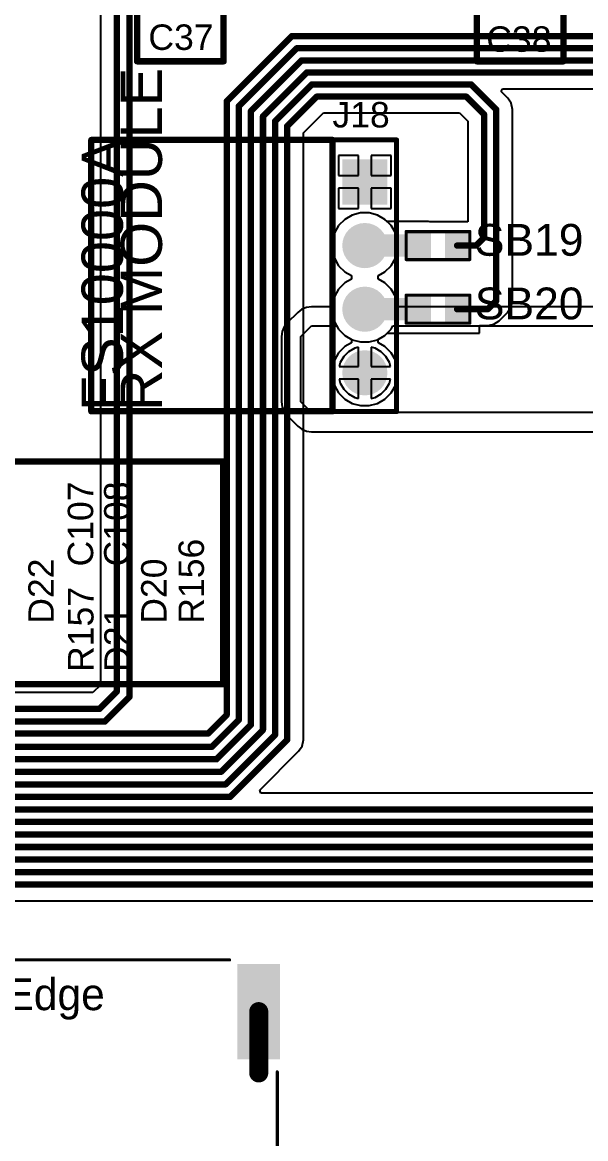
# Model space of a CAD drawing. Header units: millimetres. Extents: x -3 to 5437, y -3 to 5435.
# Drawn here: x 141.77 to 164.26, y 54.65 to 99.22 of the extents above; entities that cross this region are included whole.
import ezdxf

# ---------------------------------------------------------------- set-up
doc = ezdxf.new("R2010")
doc.units = ezdxf.units.MM
for name, color, linetype in [('BottomLayer', 5, 'Continuous'), ('BottomSolder', 6, 'Continuous'), ('MultiLayer', 9, 'Continuous'), ('PadHoleLayer', 156, 'Continuous'), ('TopLayer', 1, 'Continuous'), ('TopOverlay', 2, 'Continuous'), ('TopPaste', 8, 'Continuous'), ('TopSolder', 216, 'Continuous'), ('ViaHoleLayer', 16, 'Continuous')]:
    doc.layers.add(name, color=color, linetype=linetype)
doc.styles.add('Arial', font='', dxfattribs={"height": 0.2})
doc.styles.get('Arial').set_extended_font_data('Arial')

# ---------------------------------------------------------------- blocks, each defined once
blk = doc.blocks.new('A2008WR_S_8P_195')
at = {"layer": 'TopLayer'}
for points in [[(-8, 5.45), (-7, 5.45), (-7, 2.05), (-8, 2.05)], [(-6, 5.45), (-5, 5.45), (-5, 2.05), (-6, 2.05)], [(-4, 5.45), (-3, 5.45), (-3, 2.05), (-4, 2.05)], [(-2, 5.45), (-1, 5.45), (-1, 2.05), (-2, 2.05)], [(0, 5.45), (1, 5.45), (1, 2.05), (0, 2.05)], [(2, 5.45), (3, 5.45), (3, 2.05), (2, 2.05)], [(4, 5.45), (5, 5.45), (5, 2.05), (4, 2.05)], [(6, 5.45), (7, 5.45), (7, 2.05), (6, 2.05)], [(-10.55, -1.95), (-9.05, -1.95), (-9.05, -5.55), (-10.55, -5.55)], [(9.55, -5.55), (8.05, -5.55), (8.05, -1.95), (9.55, -1.95)]]:
    blk.add_hatch(color=1, dxfattribs=at).paths.add_polyline_path(points)
at = {"layer": 'TopPaste'}
for points in [[(-8, 5.45), (-7, 5.45), (-7, 2.05), (-8, 2.05)], [(-6, 5.45), (-5, 5.45), (-5, 2.05), (-6, 2.05)], [(-4, 5.45), (-3, 5.45), (-3, 2.05), (-4, 2.05)], [(-2, 5.45), (-1, 5.45), (-1, 2.05), (-2, 2.05)], [(0, 5.45), (1, 5.45), (1, 2.05), (0, 2.05)], [(2, 5.45), (3, 5.45), (3, 2.05), (2, 2.05)], [(4, 5.45), (5, 5.45), (5, 2.05), (4, 2.05)], [(6, 5.45), (7, 5.45), (7, 2.05), (6, 2.05)], [(-10.55, -1.95), (-9.05, -1.95), (-9.05, -5.55), (-10.55, -5.55)], [(9.55, -5.55), (8.05, -5.55), (8.05, -1.95), (9.55, -1.95)]]:
    blk.add_hatch(color=8, dxfattribs=at).paths.add_polyline_path(points)
at = {"layer": 'TopSolder'}
for points in [[(-8.102, 5.552), (-6.898, 5.552), (-6.898, 1.948), (-8.102, 1.948)], [(-6.102, 5.552), (-4.898, 5.552), (-4.898, 1.948), (-6.102, 1.948)], [(-4.102, 5.552), (-2.898, 5.552), (-2.898, 1.948), (-4.102, 1.948)], [(-2.102, 5.552), (-0.898, 5.552), (-0.898, 1.948), (-2.102, 1.948)], [(-0.102, 5.552), (1.102, 5.552), (1.102, 1.948), (-0.102, 1.948)], [(1.898, 5.552), (3.102, 5.552), (3.102, 1.948), (1.898, 1.948)], [(3.898, 5.552), (5.102, 5.552), (5.102, 1.948), (3.898, 1.948)], [(5.898, 5.552), (7.102, 5.552), (7.102, 1.948), (5.898, 1.948)], [(-10.652, -1.848), (-8.948, -1.848), (-8.948, -5.652), (-10.652, -5.652)], [(9.652, -5.652), (7.948, -5.652), (7.948, -1.848), (9.652, -1.848)]]:
    blk.add_hatch(color=216, dxfattribs=at).paths.add_polyline_path(points)
at = {"layer": 'TopOverlay'}
for points, const_width in [([(-8.364, 3.845), (-8.364, 3.591)], 0.2), ([(-8.237, 3.718), (-8.364, 3.845)], 0.2), ([(-8.237, 3.718), (-8.364, 3.591)], 0.2), ([(-10.541, 3.327), (-10.541, -1.346)], 0.127), ([(-9.703, 3.327), (-10.541, 3.327)], 0.127), ([(9.541, 3.327), (8.703, 3.327)], 0.127), ([(9.541, 3.327), (9.541, -1.346)], 0.127), ([(7.722, -5.817), (-8.636, -5.817)], 0.127)]:
    blk.add_lwpolyline(points, dxfattribs=dict(at, const_width=const_width))
for points, const_width in [([(-8.414, 3.845, 1), (-8.314, 3.845, 1)], 0.1), ([(-8.414, 3.845, 1), (-8.314, 3.845, 1)], 0.1), ([(-8.414, 3.591, 1), (-8.314, 3.591, 1)], 0.1), ([(-8.414, 3.591, 1), (-8.314, 3.591, 1)], 0.1), ([(-8.287, 3.718, 1), (-8.187, 3.718, 1)], 0.1), ([(-8.287, 3.718, 1), (-8.187, 3.718, 1)], 0.1), ([(-10.573, 3.327, 1), (-10.509, 3.327, 1)], 0.0635), ([(-10.573, 3.327, 1), (-10.509, 3.327, 1)], 0.0635), ([(-9.735, 3.327, 1), (-9.671, 3.327, 1)], 0.0635), ([(8.671, 3.327, 1), (8.735, 3.327, 1)], 0.0635), ([(9.509, 3.327, 1), (9.573, 3.327, 1)], 0.0635), ([(9.509, 3.327, 1), (9.573, 3.327, 1)], 0.0635), ([(-10.573, -1.346, 1), (-10.509, -1.346, 1)], 0.0635), ([(9.509, -1.346, 1), (9.573, -1.346, 1)], 0.0635), ([(-8.668, -5.817, 1), (-8.604, -5.817, 1)], 0.0635), ([(7.69, -5.817, 1), (7.753, -5.817, 1)], 0.0635)]:
    blk.add_lwpolyline(points, format="xyb", close=True, dxfattribs=dict(at, const_width=const_width))
blk.add_text('PCB Edge', height=1.27, rotation=180, dxfattribs=at).set_placement((4.276, -3.81))
blk = doc.blocks.new('HDR1X4_F______227')
at = {"layer": 'BottomLayer'}
blk.add_hatch(color=5, dxfattribs=at).paths.add_polyline_path([(-4.61, 0.8), (-3.01, 0.8), (-3.01, -0.8), (-4.61, -0.8)])
h = blk.add_hatch(color=5, dxfattribs=at)
edge = h.paths.add_edge_path()
edge.add_arc((-1.27, 0), 0.8, 0, 360)
h = blk.add_hatch(color=5, dxfattribs=at)
edge = h.paths.add_edge_path()
edge.add_arc((1.27, 0), 0.8, 0, 360)
h = blk.add_hatch(color=5, dxfattribs=at)
edge = h.paths.add_edge_path()
edge.add_arc((3.81, 0), 0.8, 0, 360)
at = {"layer": 'BottomSolder'}
blk.add_hatch(color=6, dxfattribs=at).paths.add_polyline_path([(-4.712, 0.902), (-2.908, 0.902), (-2.908, -0.902), (-4.712, -0.902)])
h = blk.add_hatch(color=6, dxfattribs=at)
edge = h.paths.add_edge_path()
edge.add_arc((-1.27, 0), 0.902, 0, 360)
h = blk.add_hatch(color=6, dxfattribs=at)
edge = h.paths.add_edge_path()
edge.add_arc((1.27, 0), 0.902, 0, 360)
h = blk.add_hatch(color=6, dxfattribs=at)
edge = h.paths.add_edge_path()
edge.add_arc((3.81, 0), 0.902, 0, 360)
at = {"layer": 'MultiLayer'}
blk.add_hatch(color=9, dxfattribs=at).paths.add_polyline_path([(-4.61, 0.8), (-3.01, 0.8), (-3.01, -0.8), (-4.61, -0.8)])
h = blk.add_hatch(color=9, dxfattribs=at)
edge = h.paths.add_edge_path()
edge.add_arc((-1.27, 0), 0.8, 0, 360)
h = blk.add_hatch(color=9, dxfattribs=at)
edge = h.paths.add_edge_path()
edge.add_arc((1.27, 0), 0.8, 0, 360)
h = blk.add_hatch(color=9, dxfattribs=at)
edge = h.paths.add_edge_path()
edge.add_arc((3.81, 0), 0.8, 0, 360)
at = {"layer": 'PadHoleLayer'}
h = blk.add_hatch(color=156, dxfattribs=at)
edge = h.paths.add_edge_path()
edge.add_arc((-3.81, 0), 0.475, 0, 360)
h = blk.add_hatch(color=156, dxfattribs=at)
edge = h.paths.add_edge_path()
edge.add_arc((-1.27, 0), 0.475, 0, 360)
h = blk.add_hatch(color=156, dxfattribs=at)
edge = h.paths.add_edge_path()
edge.add_arc((1.27, 0), 0.475, 0, 360)
h = blk.add_hatch(color=156, dxfattribs=at)
edge = h.paths.add_edge_path()
edge.add_arc((3.81, 0), 0.475, 0, 360)
at = {"layer": 'TopLayer'}
blk.add_hatch(color=1, dxfattribs=at).paths.add_polyline_path([(-4.61, 0.8), (-3.01, 0.8), (-3.01, -0.8), (-4.61, -0.8)])
h = blk.add_hatch(color=1, dxfattribs=at)
edge = h.paths.add_edge_path()
edge.add_arc((-1.27, 0), 0.8, 0, 360)
h = blk.add_hatch(color=1, dxfattribs=at)
edge = h.paths.add_edge_path()
edge.add_arc((1.27, 0), 0.8, 0, 360)
h = blk.add_hatch(color=1, dxfattribs=at)
edge = h.paths.add_edge_path()
edge.add_arc((3.81, 0), 0.8, 0, 360)
at = {"layer": 'TopSolder'}
blk.add_hatch(color=216, dxfattribs=at).paths.add_polyline_path([(-4.712, 0.902), (-2.908, 0.902), (-2.908, -0.902), (-4.712, -0.902)])
h = blk.add_hatch(color=216, dxfattribs=at)
edge = h.paths.add_edge_path()
edge.add_arc((-1.27, 0), 0.902, 0, 360)
h = blk.add_hatch(color=216, dxfattribs=at)
edge = h.paths.add_edge_path()
edge.add_arc((1.27, 0), 0.902, 0, 360)
h = blk.add_hatch(color=216, dxfattribs=at)
edge = h.paths.add_edge_path()
edge.add_arc((3.81, 0), 0.902, 0, 360)
at = {"layer": 'TopOverlay', "const_width": 0.2}
for points in [[(-5.486, -1.27), (-5.486, 1.27)], [(5.359, 1.27), (-5.486, 1.27)], [(5.359, -1.27), (5.359, 1.27)], [(5.359, -1.27), (-5.486, -1.27)]]:
    blk.add_lwpolyline(points, dxfattribs=at)
at = {"layer": 'TopOverlay', "const_width": 0.1}
for points in [[(-5.536, 1.27, 1), (-5.436, 1.27, 1)], [(-5.536, 1.27, 1), (-5.436, 1.27, 1)], [(5.309, 1.27, 1), (5.409, 1.27, 1)], [(5.309, 1.27, 1), (5.409, 1.27, 1)], [(-5.536, -1.27, 1), (-5.436, -1.27, 1)], [(-5.536, -1.27, 1), (-5.436, -1.27, 1)], [(5.309, -1.27, 1), (5.409, -1.27, 1)], [(5.309, -1.27, 1), (5.409, -1.27, 1)]]:
    blk.add_lwpolyline(points, format="xyb", close=True, dxfattribs=at)
blk = doc.blocks.new('S______B______286')
at = {"layer": 'TopLayer'}
for points in [[(-1.143, -0.4445), (-1.143, 0.4445), (-0.381, 0.4445), (-0.381, -0.4445)], [(0.381, -0.4445), (0.381, 0.4445), (1.143, 0.4445), (1.143, -0.4445)]]:
    blk.add_hatch(color=1, dxfattribs=at).paths.add_polyline_path(points)
at = {"layer": 'TopPaste'}
for points in [[(-1.143, -0.4445), (-1.143, 0.4445), (-0.381, 0.4445), (-0.381, -0.4445)], [(0.381, -0.4445), (0.381, 0.4445), (1.143, 0.4445), (1.143, -0.4445)]]:
    blk.add_hatch(color=8, dxfattribs=at).paths.add_polyline_path(points)
at = {"layer": 'TopSolder'}
for points in [[(-1.2446, -0.5461), (-1.2446, 0.5461), (-0.2794, 0.5461), (-0.2794, -0.5461)], [(0.2794, -0.5461), (0.2794, 0.5461), (1.2446, 0.5461), (1.2446, -0.5461)]]:
    blk.add_hatch(color=216, dxfattribs=at).paths.add_polyline_path(points)
at = {"layer": 'TopOverlay', "const_width": 0.127}
for points in [[(1.27, 0.5588), (-1.27, 0.5588)], [(-1.27, 0.5588), (-1.27, -0.5588)], [(1.27, 0.5588), (1.27, -0.5588)], [(1.27, -0.5588), (-1.27, -0.5588)]]:
    blk.add_lwpolyline(points, dxfattribs=at)
at = {"layer": 'TopOverlay', "const_width": 0.0635}
for points in [[(-1.30175, 0.5588, 1), (-1.23825, 0.5588, 1)], [(-1.30175, 0.5588, 1), (-1.23825, 0.5588, 1)], [(1.23825, 0.5588, 1), (1.30175, 0.5588, 1)], [(1.23825, 0.5588, 1), (1.30175, 0.5588, 1)], [(-1.30175, -0.5588, 1), (-1.23825, -0.5588, 1)], [(-1.30175, -0.5588, 1), (-1.23825, -0.5588, 1)], [(1.23825, -0.5588, 1), (1.30175, -0.5588, 1)], [(1.23825, -0.5588, 1), (1.30175, -0.5588, 1)]]:
    blk.add_lwpolyline(points, format="xyb", close=True, dxfattribs=at)
blk = doc.blocks.new('S______B______287')
at = {"layer": 'TopLayer'}
for points in [[(-1.143, -0.4445), (-1.143, 0.4445), (-0.381, 0.4445), (-0.381, -0.4445)], [(0.381, -0.4445), (0.381, 0.4445), (1.143, 0.4445), (1.143, -0.4445)]]:
    blk.add_hatch(color=1, dxfattribs=at).paths.add_polyline_path(points)
at = {"layer": 'TopPaste'}
for points in [[(-1.143, -0.4445), (-1.143, 0.4445), (-0.381, 0.4445), (-0.381, -0.4445)], [(0.381, -0.4445), (0.381, 0.4445), (1.143, 0.4445), (1.143, -0.4445)]]:
    blk.add_hatch(color=8, dxfattribs=at).paths.add_polyline_path(points)
at = {"layer": 'TopSolder'}
for points in [[(-1.2446, -0.5461), (-1.2446, 0.5461), (-0.2794, 0.5461), (-0.2794, -0.5461)], [(0.2794, -0.5461), (0.2794, 0.5461), (1.2446, 0.5461), (1.2446, -0.5461)]]:
    blk.add_hatch(color=216, dxfattribs=at).paths.add_polyline_path(points)
at = {"layer": 'TopOverlay', "const_width": 0.127}
for points in [[(1.27, 0.5588), (-1.27, 0.5588)], [(-1.27, 0.5588), (-1.27, -0.5588)], [(1.27, 0.5588), (1.27, -0.5588)], [(1.27, -0.5588), (-1.27, -0.5588)]]:
    blk.add_lwpolyline(points, dxfattribs=at)
at = {"layer": 'TopOverlay', "const_width": 0.0635}
for points in [[(-1.30175, 0.5588, 1), (-1.23825, 0.5588, 1)], [(-1.30175, 0.5588, 1), (-1.23825, 0.5588, 1)], [(1.23825, 0.5588, 1), (1.30175, 0.5588, 1)], [(1.23825, 0.5588, 1), (1.30175, 0.5588, 1)], [(-1.30175, -0.5588, 1), (-1.23825, -0.5588, 1)], [(-1.30175, -0.5588, 1), (-1.23825, -0.5588, 1)], [(1.23825, -0.5588, 1), (1.30175, -0.5588, 1)], [(1.23825, -0.5588, 1), (1.30175, -0.5588, 1)]]:
    blk.add_lwpolyline(points, format="xyb", close=True, dxfattribs=at)

msp = doc.modelspace()

# ---------------------------------------------------------------- hatches: boundary and pattern name
at = {"layer": 'BottomLayer'}
h = msp.add_hatch(color=5, dxfattribs=at)
edge = h.paths.add_edge_path()
edge.add_arc((151.21, 57.277), 0.3, 0, 360)
at = {"layer": 'TopLayer'}
for points in [[(155.447, 89.863), (157.987, 89.863), (157.987, 90.752), (155.447, 90.752)], [(155.447, 87.323), (157.987, 87.323), (157.987, 88.212), (155.447, 88.212)]]:
    msp.add_hatch(color=1, dxfattribs=at).paths.add_polyline_path(points)
h = msp.add_hatch(color=1, dxfattribs=at)
edge = h.paths.add_edge_path()
edge.add_arc((151.21, 57.277), 0.3, 0, 360)
at = {"layer": 'ViaHoleLayer'}
h = msp.add_hatch(color=16, dxfattribs=at)
edge = h.paths.add_edge_path()
edge.add_arc((151.21, 57.277), 0.15, 0, 360)

# ---------------------------------------------------------------- linework, layer by layer
at = {"layer": 'BottomLayer'}
for p, q in [((155.193, 93.901), (154.393, 93.901)), ((154.393, 93.901), (154.393, 93.101)), ((155.193, 93.101), (155.193, 93.901)), ((156.501, 93.901), (155.701, 93.901)), ((155.701, 93.901), (155.701, 93.101)), ((156.501, 93.101), (156.501, 93.901)), ((154.393, 93.101), (155.193, 93.101)), ((155.701, 93.101), (156.501, 93.101)), ((155.193, 92.593), (154.393, 92.593)), ((154.393, 92.593), (154.393, 91.793)), ((155.193, 91.793), (155.193, 92.593)), ((156.501, 92.593), (155.701, 92.593)), ((155.701, 92.593), (155.701, 91.793)), ((156.501, 91.793), (156.501, 92.593)), ((154.393, 91.793), (155.193, 91.793)), ((154.943, 91.526), (154.644, 91.354)), ((155.275, 91.615), (154.943, 91.526)), ((155.62, 91.615), (155.275, 91.615)), ((155.952, 91.526), (155.62, 91.615)), ((155.701, 91.793), (156.501, 91.793)), ((156.251, 91.354), (155.952, 91.526)), ((154.401, 91.11), (154.229, 90.812)), ((154.644, 91.354), (154.401, 91.11)), ((156.494, 91.11), (156.251, 91.354)), ((156.666, 90.812), (156.494, 91.11)), ((154.229, 90.812), (154.139, 90.479)), ((154.139, 90.479), (154.139, 90.135)), ((156.755, 90.479), (156.666, 90.812)), ((156.755, 90.135), (156.755, 90.479)), ((154.139, 90.135), (154.229, 89.802)), ((156.666, 89.802), (156.755, 90.135)), ((154.229, 89.802), (154.401, 89.504)), ((156.494, 89.504), (156.666, 89.802)), ((154.401, 89.504), (154.644, 89.26)), ((154.644, 89.26), (154.909, 89.108)), ((155.986, 89.108), (156.251, 89.26)), ((156.251, 89.26), (156.494, 89.504)), ((154.644, 88.814), (154.401, 88.57)), ((154.909, 88.966), (154.644, 88.814)), ((154.909, 89.108), (154.92, 89.067)), ((154.92, 89.007), (154.909, 88.966)), ((154.92, 89.067), (154.92, 89.007)), ((155.975, 89.067), (155.986, 89.108)), ((155.975, 89.007), (155.975, 89.067)), ((155.986, 88.966), (155.975, 89.007)), ((156.251, 88.814), (155.986, 88.966)), ((156.494, 88.57), (156.251, 88.814)), ((154.229, 88.272), (154.139, 87.939)), ((154.401, 88.57), (154.229, 88.272)), ((156.666, 88.272), (156.494, 88.57)), ((156.755, 87.939), (156.666, 88.272)), ((153.115, 87.839), (152.93, 87.762)), ((153.314, 87.865), (153.115, 87.839)), ((154.139, 87.865), (153.314, 87.865)), ((154.139, 87.939), (154.139, 87.865)), ((156.755, 87.865), (156.755, 87.939)), ((198.272, 87.865), (156.755, 87.865)), ((152.771, 87.64), (152.349, 87.218)), ((152.93, 87.762), (152.771, 87.64)), ((152.227, 87.059), (152.15, 86.873)), ((152.349, 87.218), (152.227, 87.059)), ((152.892, 86.674), (153.314, 87.097)), ((153.314, 87.097), (154.324, 87.097)), ((154.324, 87.097), (154.401, 86.964)), ((154.401, 86.964), (154.644, 86.72)), ((156.251, 86.72), (156.494, 86.964)), ((156.494, 86.964), (156.571, 87.097)), ((156.571, 87.097), (198.272, 87.097)), ((152.15, 86.873), (152.124, 86.674)), ((152.124, 86.674), (152.124, 84.064)), ((152.892, 84.064), (152.892, 86.674)), ((154.644, 86.72), (154.943, 86.548)), ((154.943, 86.548), (155.275, 86.459)), ((155.62, 86.459), (155.952, 86.548)), ((155.952, 86.548), (156.251, 86.72)), ((154.8, 86.07), (154.604, 85.874)), ((155.041, 86.209), (154.8, 86.07)), ((155.193, 86.25), (155.041, 86.209)), ((155.193, 85.481), (155.193, 86.25)), ((155.275, 86.459), (155.62, 86.459)), ((155.854, 86.209), (155.701, 86.25)), ((155.701, 86.25), (155.701, 85.481)), ((156.095, 86.07), (155.854, 86.209)), ((156.291, 85.874), (156.095, 86.07)), ((154.465, 85.634), (154.424, 85.481)), ((154.604, 85.874), (154.465, 85.634)), ((156.43, 85.634), (156.291, 85.874)), ((156.471, 85.481), (156.43, 85.634)), ((154.424, 85.481), (155.193, 85.481)), ((155.701, 85.481), (156.471, 85.481)), ((155.193, 84.973), (154.424, 84.973)), ((154.424, 84.973), (154.465, 84.82)), ((154.465, 84.82), (154.604, 84.58)), ((155.193, 84.204), (155.193, 84.973)), ((156.471, 84.973), (155.701, 84.973)), ((155.701, 84.973), (155.701, 84.204)), ((156.291, 84.58), (156.43, 84.82)), ((156.43, 84.82), (156.471, 84.973)), ((154.604, 84.58), (154.8, 84.384)), ((154.8, 84.384), (155.041, 84.245)), ((155.041, 84.245), (155.193, 84.204)), ((155.701, 84.204), (155.854, 84.245)), ((155.854, 84.245), (156.095, 84.384)), ((156.095, 84.384), (156.291, 84.58)), ((152.124, 84.064), (152.15, 83.865)), ((152.15, 83.865), (152.227, 83.68)), ((153.314, 83.642), (152.892, 84.064)), ((152.227, 83.68), (152.349, 83.521)), ((152.349, 83.521), (152.349, 83.521)), ((152.349, 83.521), (152.771, 83.099)), ((185.209, 83.642), (153.314, 83.642)), ((152.771, 83.099), (152.93, 82.977)), ((152.93, 82.977), (153.115, 82.9)), ((153.115, 82.9), (153.314, 82.874)), ((153.314, 82.874), (185.209, 82.874))]:
    msp.add_line(p, q, dxfattribs=at)
at = {"layer": 'TopLayer'}
for p, q in [((144.892, 102.078), (144.892, 72.762)), ((160.894, 96.454), (160.943, 96.571)), ((161.151, 96.197), (160.894, 96.454)), ((160.943, 96.571), (172.559, 96.571)), ((161.291, 95.987), (161.151, 96.197)), ((161.34, 95.739), (161.291, 95.987)), ((152.993, 94.805), (153.795, 95.606)), ((153.795, 95.606), (159.228, 95.606)), ((159.228, 95.606), (159.563, 95.271)), ((161.34, 88.108), (161.34, 95.739)), ((159.563, 95.271), (159.563, 91.26)), ((152.993, 70.574), (152.993, 94.805)), ((155.193, 93.901), (154.393, 93.901)), ((154.393, 93.901), (154.393, 93.101)), ((155.193, 93.101), (155.193, 93.901)), ((156.501, 93.901), (155.701, 93.901)), ((155.701, 93.901), (155.701, 93.101)), ((156.501, 93.101), (156.501, 93.901)), ((154.393, 93.101), (155.193, 93.101)), ((155.701, 93.101), (156.501, 93.101)), ((155.193, 92.593), (154.393, 92.593)), ((154.393, 92.593), (154.393, 91.793)), ((155.193, 91.793), (155.193, 92.593)), ((156.501, 92.593), (155.701, 92.593)), ((155.701, 92.593), (155.701, 91.793)), ((156.501, 91.793), (156.501, 92.593)), ((154.393, 91.793), (155.193, 91.793)), ((154.943, 91.526), (154.644, 91.354)), ((155.275, 91.615), (154.943, 91.526)), ((155.62, 91.615), (155.275, 91.615)), ((155.952, 91.526), (155.62, 91.615)), ((155.701, 91.793), (156.501, 91.793)), ((156.251, 91.354), (155.952, 91.526)), ((154.401, 91.11), (154.229, 90.812)), ((154.644, 91.354), (154.401, 91.11)), ((156.335, 91.27), (156.251, 91.354)), ((157.987, 91.27), (156.335, 91.27)), ((158.037, 91.26), (157.987, 91.27)), ((159.563, 91.26), (158.037, 91.26)), ((154.229, 90.812), (154.139, 90.479)), ((154.139, 90.479), (154.139, 90.135)), ((154.139, 90.135), (154.229, 89.802)), ((154.229, 89.802), (154.401, 89.504)), ((154.401, 89.504), (154.644, 89.26)), ((154.644, 89.26), (154.909, 89.108)), ((154.644, 88.814), (154.401, 88.57)), ((154.909, 88.966), (154.644, 88.814)), ((154.909, 89.108), (154.92, 89.067)), ((154.92, 89.007), (154.909, 88.966)), ((154.92, 89.067), (154.92, 89.007)), ((154.229, 88.272), (154.139, 87.939)), ((154.401, 88.57), (154.229, 88.272)), ((154.139, 87.939), (154.139, 87.595)), ((161.151, 87.651), (161.291, 87.861)), ((161.291, 87.861), (161.34, 88.108)), ((154.139, 87.595), (154.229, 87.262)), ((160.81, 87.309), (161.151, 87.651)), ((154.229, 87.262), (154.401, 86.964)), ((154.401, 86.964), (154.644, 86.72)), ((160.019, 86.815), (160.019, 87.12)), ((160.019, 87.12), (160.352, 87.12)), ((160.352, 87.12), (160.6, 87.169)), ((160.6, 87.169), (160.81, 87.309)), ((154.644, 86.72), (154.909, 86.568)), ((154.909, 86.568), (154.92, 86.527)), ((154.92, 86.467), (154.909, 86.426)), ((154.92, 86.527), (154.92, 86.467)), ((155.975, 86.527), (155.986, 86.568)), ((155.975, 86.467), (155.975, 86.527)), ((155.986, 86.426), (155.975, 86.467)), ((155.986, 86.568), (156.251, 86.72)), ((156.251, 86.72), (156.335, 86.805)), ((156.335, 86.805), (157.987, 86.805)), ((157.987, 86.805), (158.037, 86.815)), ((158.037, 86.815), (160.019, 86.815)), ((154.401, 86.03), (154.229, 85.732)), ((154.644, 86.274), (154.401, 86.03)), ((154.909, 86.426), (154.644, 86.274)), ((156.251, 86.274), (155.986, 86.426)), ((156.494, 86.03), (156.251, 86.274)), ((156.666, 85.732), (156.494, 86.03)), ((154.229, 85.732), (154.139, 85.399)), ((156.755, 85.399), (156.666, 85.732)), ((154.139, 85.399), (154.139, 85.055)), ((156.755, 85.055), (156.755, 85.399)), ((154.139, 85.055), (154.229, 84.722)), ((154.229, 84.722), (154.401, 84.424)), ((156.494, 84.424), (156.666, 84.722)), ((156.666, 84.722), (156.755, 85.055)), ((154.401, 84.424), (154.644, 84.18)), ((156.251, 84.18), (156.494, 84.424)), ((154.644, 84.18), (154.943, 84.008)), ((154.943, 84.008), (155.275, 83.919)), ((155.275, 83.919), (155.62, 83.919)), ((155.62, 83.919), (155.952, 84.008)), ((155.952, 84.008), (156.251, 84.18)), ((144.892, 72.762), (144.591, 72.461)), ((144.591, 72.461), (132.382, 72.461)), ((152.944, 70.326), (152.993, 70.574)), ((151.25, 68.562), (152.804, 70.116)), ((152.804, 70.116), (152.944, 70.326)), ((151.298, 68.445), (151.25, 68.562)), ((177.531, 68.445), (151.298, 68.445)), ((123.321, 64.15), (173.337, 64.15))]:
    msp.add_line(p, q, dxfattribs=at)
for points, const_width in [([(145.54, 72.494), (145.54, 103.134)], 0.254), ([(146.048, 72.283), (146.048, 100.205)], 0.254), ([(149.933, 96.072), (152.527, 98.666)], 0.254), ([(152.527, 98.666), (171.959, 98.666)], 0.254), ([(150.415, 95.872), (152.727, 98.184)], 0.254), ([(152.727, 98.184), (172.159, 98.184)], 0.254), ([(150.898, 95.672), (152.927, 97.701)], 0.254), ([(152.927, 97.701), (172.359, 97.701)], 0.254), ([(151.381, 95.472), (153.127, 97.219)], 0.254), ([(153.127, 97.219), (172.559, 97.219)], 0.254), ([(151.863, 95.273), (153.327, 96.736)], 0.254), ([(153.327, 96.736), (159.696, 96.736)], 0.254), ([(159.696, 96.736), (160.693, 95.739)], 0.254), ([(152.346, 95.073), (153.527, 96.253)], 0.254), ([(153.527, 96.253), (159.497, 96.253)], 0.254), ([(159.497, 96.253), (160.21, 95.54)], 0.254), ([(149.933, 71.573), (149.933, 96.072)], 0.254), ([(150.415, 71.374), (150.415, 95.872)], 0.254), ([(160.693, 88.108), (160.693, 95.739)], 0.254), ([(150.898, 71.174), (150.898, 95.672)], 0.254), ([(151.381, 70.974), (151.381, 95.472)], 0.254), ([(151.863, 70.774), (151.863, 95.273)], 0.254), ([(160.21, 90.624), (160.21, 95.54)], 0.254), ([(152.346, 70.574), (152.346, 95.073)], 0.254), ([(159.893, 90.307), (160.21, 90.624)], 0.254), ([(159.13, 90.307), (159.893, 90.307)], 0.254), ([(159.13, 87.767), (160.352, 87.767)], 0.254), ([(160.352, 87.767), (160.693, 88.108)], 0.254), ([(144.859, 71.813), (145.54, 72.494)], 0.254), ([(145.07, 71.305), (146.048, 72.283)], 0.254), ([(121.8, 71.813), (144.859, 71.813)], 0.254), ([(132.423, 71.305), (145.07, 71.305)], 0.254), ([(149.183, 70.824), (149.933, 71.573)], 0.254), ([(149.339, 70.297), (150.415, 71.374)], 0.254), ([(119.992, 70.824), (149.183, 70.824)], 0.254), ([(149.522, 69.797), (150.898, 71.174)], 0.254), ([(149.704, 69.297), (151.381, 70.974)], 0.254), ([(149.887, 68.797), (151.863, 70.774)], 0.254), ([(121.024, 70.297), (149.339, 70.297)], 0.254), ([(150.069, 68.297), (152.346, 70.574)], 0.254), ([(119.647, 69.797), (149.522, 69.797)], 0.254), ([(120.122, 69.297), (149.704, 69.297)], 0.254), ([(119.775, 68.797), (149.887, 68.797)], 0.254), ([(120.122, 68.297), (150.069, 68.297)], 0.254), ([(120.122, 67.797), (177.799, 67.797)], 0.254), ([(124.774, 67.297), (178.019, 67.297)], 0.254), ([(125.155, 66.797), (178.084, 66.797)], 0.254), ([(124.785, 66.297), (177.902, 66.297)], 0.254), ([(122.869, 65.797), (177.719, 65.797)], 0.254), ([(124.012, 65.297), (177.537, 65.297)], 0.254), ([(123.053, 64.797), (173.605, 64.797)], 0.254), ([(151.21, 57.277), (151.21, 59.723)], 0.762)]:
    msp.add_lwpolyline(points, dxfattribs=dict(at, const_width=const_width))
for points, const_width in [([(152.464, 98.666, 1), (152.591, 98.666, 1)], 0.127), ([(152.464, 98.666, 1), (152.591, 98.666, 1)], 0.127), ([(152.664, 98.184, 1), (152.791, 98.184, 1)], 0.127), ([(152.664, 98.184, 1), (152.791, 98.184, 1)], 0.127), ([(152.863, 97.701, 1), (152.99, 97.701, 1)], 0.127), ([(152.863, 97.701, 1), (152.99, 97.701, 1)], 0.127), ([(153.063, 97.219, 1), (153.19, 97.219, 1)], 0.127), ([(153.063, 97.219, 1), (153.19, 97.219, 1)], 0.127), ([(153.263, 96.736, 1), (153.39, 96.736, 1)], 0.127), ([(153.263, 96.736, 1), (153.39, 96.736, 1)], 0.127), ([(159.633, 96.736, 1), (159.76, 96.736, 1)], 0.127), ([(159.633, 96.736, 1), (159.76, 96.736, 1)], 0.127), ([(153.463, 96.253, 1), (153.59, 96.253, 1)], 0.127), ([(153.463, 96.253, 1), (153.59, 96.253, 1)], 0.127), ([(159.433, 96.253, 1), (159.56, 96.253, 1)], 0.127), ([(159.433, 96.253, 1), (159.56, 96.253, 1)], 0.127), ([(149.869, 96.072, 1), (149.996, 96.072, 1)], 0.127), ([(149.869, 96.072, 1), (149.996, 96.072, 1)], 0.127), ([(150.352, 95.872, 1), (150.479, 95.872, 1)], 0.127), ([(150.352, 95.872, 1), (150.479, 95.872, 1)], 0.127), ([(160.63, 95.739, 1), (160.757, 95.739, 1)], 0.127), ([(160.63, 95.739, 1), (160.757, 95.739, 1)], 0.127), ([(150.835, 95.672, 1), (150.962, 95.672, 1)], 0.127), ([(150.835, 95.672, 1), (150.962, 95.672, 1)], 0.127), ([(151.317, 95.472, 1), (151.444, 95.472, 1)], 0.127), ([(151.317, 95.472, 1), (151.444, 95.472, 1)], 0.127), ([(151.8, 95.273, 1), (151.927, 95.273, 1)], 0.127), ([(151.8, 95.273, 1), (151.927, 95.273, 1)], 0.127), ([(160.147, 95.54, 1), (160.274, 95.54, 1)], 0.127), ([(160.147, 95.54, 1), (160.274, 95.54, 1)], 0.127), ([(152.282, 95.073, 1), (152.409, 95.073, 1)], 0.127), ([(152.282, 95.073, 1), (152.409, 95.073, 1)], 0.127), ([(160.147, 90.624, 1), (160.274, 90.624, 1)], 0.127), ([(160.147, 90.624, 1), (160.274, 90.624, 1)], 0.127), ([(159.067, 90.307, 1), (159.194, 90.307, 1)], 0.127), ([(159.83, 90.307, 1), (159.957, 90.307, 1)], 0.127), ([(159.83, 90.307, 1), (159.957, 90.307, 1)], 0.127), ([(159.067, 87.767, 1), (159.194, 87.767, 1)], 0.127), ([(160.288, 87.767, 1), (160.415, 87.767, 1)], 0.127), ([(160.288, 87.767, 1), (160.415, 87.767, 1)], 0.127), ([(160.63, 88.108, 1), (160.757, 88.108, 1)], 0.127), ([(160.63, 88.108, 1), (160.757, 88.108, 1)], 0.127), ([(145.476, 72.494, 1), (145.603, 72.494, 1)], 0.127), ([(145.476, 72.494, 1), (145.603, 72.494, 1)], 0.127), ([(145.984, 72.283, 1), (146.111, 72.283, 1)], 0.127), ([(145.984, 72.283, 1), (146.111, 72.283, 1)], 0.127), ([(144.796, 71.813, 1), (144.923, 71.813, 1)], 0.127), ([(144.796, 71.813, 1), (144.923, 71.813, 1)], 0.127), ([(145.006, 71.305, 1), (145.133, 71.305, 1)], 0.127), ([(145.006, 71.305, 1), (145.133, 71.305, 1)], 0.127), ([(149.869, 71.573, 1), (149.996, 71.573, 1)], 0.127), ([(149.869, 71.573, 1), (149.996, 71.573, 1)], 0.127), ([(150.352, 71.374, 1), (150.479, 71.374, 1)], 0.127), ([(150.352, 71.374, 1), (150.479, 71.374, 1)], 0.127), ([(149.119, 70.824, 1), (149.246, 70.824, 1)], 0.127), ([(149.119, 70.824, 1), (149.246, 70.824, 1)], 0.127), ([(150.835, 71.174, 1), (150.962, 71.174, 1)], 0.127), ([(150.835, 71.174, 1), (150.962, 71.174, 1)], 0.127), ([(151.317, 70.974, 1), (151.444, 70.974, 1)], 0.127), ([(151.317, 70.974, 1), (151.444, 70.974, 1)], 0.127), ([(151.8, 70.774, 1), (151.927, 70.774, 1)], 0.127), ([(151.8, 70.774, 1), (151.927, 70.774, 1)], 0.127), ([(149.276, 70.297, 1), (149.403, 70.297, 1)], 0.127), ([(149.276, 70.297, 1), (149.403, 70.297, 1)], 0.127), ([(152.282, 70.574, 1), (152.409, 70.574, 1)], 0.127), ([(152.282, 70.574, 1), (152.409, 70.574, 1)], 0.127), ([(149.458, 69.797, 1), (149.585, 69.797, 1)], 0.127), ([(149.458, 69.797, 1), (149.585, 69.797, 1)], 0.127), ([(149.641, 69.297, 1), (149.768, 69.297, 1)], 0.127), ([(149.641, 69.297, 1), (149.768, 69.297, 1)], 0.127), ([(149.823, 68.797, 1), (149.95, 68.797, 1)], 0.127), ([(149.823, 68.797, 1), (149.95, 68.797, 1)], 0.127), ([(150.006, 68.297, 1), (150.133, 68.297, 1)], 0.127), ([(150.006, 68.297, 1), (150.133, 68.297, 1)], 0.127), ([(151.02, 59.723, 1), (151.401, 59.723, 1)], 0.381), ([(151.02, 57.277, 1), (151.401, 57.277, 1)], 0.381)]:
    msp.add_lwpolyline(points, format="xyb", close=True, dxfattribs=dict(at, const_width=const_width))
at = {"layer": 'TopOverlay', "const_width": 0.254}
for points in [[(146.355, 97.663), (146.355, 101.041)], [(149.809, 97.663), (149.809, 101.041)], [(159.918, 97.663), (159.918, 101.041)], [(163.373, 97.663), (163.373, 101.041)], [(146.355, 97.663), (149.809, 97.663)], [(159.918, 97.663), (163.373, 97.663)], [(144.526, 94.523), (154.155, 94.523)], [(144.526, 83.693), (144.526, 94.523)], [(154.155, 83.693), (154.155, 94.523)], [(144.526, 83.693), (154.155, 83.693)], [(136.908, 81.686), (149.786, 81.686)], [(149.786, 72.796), (149.786, 81.686)], [(136.908, 72.796), (149.786, 72.796)]]:
    msp.add_lwpolyline(points, dxfattribs=at)
at = {"layer": 'TopOverlay', "const_width": 0.127}
for points in [[(146.291, 97.663, 1), (146.418, 97.663, 1)], [(146.291, 97.663, 1), (146.418, 97.663, 1)], [(149.746, 97.663, 1), (149.873, 97.663, 1)], [(149.746, 97.663, 1), (149.873, 97.663, 1)], [(159.855, 97.663, 1), (159.982, 97.663, 1)], [(159.855, 97.663, 1), (159.982, 97.663, 1)], [(163.309, 97.663, 1), (163.436, 97.663, 1)], [(163.309, 97.663, 1), (163.436, 97.663, 1)], [(144.463, 94.523, 1), (144.589, 94.523, 1)], [(144.463, 94.523, 1), (144.589, 94.523, 1)], [(154.092, 94.523, 1), (154.219, 94.523, 1)], [(154.092, 94.523, 1), (154.219, 94.523, 1)], [(144.463, 83.693, 1), (144.589, 83.693, 1)], [(144.463, 83.693, 1), (144.589, 83.693, 1)], [(154.092, 83.693, 1), (154.219, 83.693, 1)], [(154.092, 83.693, 1), (154.219, 83.693, 1)], [(149.722, 81.686, 1), (149.849, 81.686, 1)], [(149.722, 81.686, 1), (149.849, 81.686, 1)], [(149.722, 72.796, 1), (149.849, 72.796, 1)], [(149.722, 72.796, 1), (149.849, 72.796, 1)]]:
    msp.add_lwpolyline(points, format="xyb", close=True, dxfattribs=at)

# ---------------------------------------------------------------- block references
for name, p, rotation in [('HDR1X4_F______227', (155.447, 89.037), 270), ('S______B______287', (158.368, 90.307), 180), ('S______B______286', (158.368, 87.767), 180), ('A2008WR_S_8P_195', (141.41, 55.973), 180)]:
    msp.add_blockref(name, p, dxfattribs=dict(rotation=rotation))

# ---------------------------------------------------------------- texts
at = {"layer": 'TopOverlay', "style": 'Arial'}
for s, height, p in [('C37', 1.016, (146.804, 98.119)), ('C38', 1.016, (160.296, 98.043)), ('J18', 1.016, (154.153, 95.022)), ('SB19', 1.27, (159.838, 89.901)), ('SB20', 1.27, (159.839, 87.361))]:
    msp.add_text(s, height=height, dxfattribs=at).set_placement(p)
for s, height, p in [('RX MODULE', 1.651, (147.348, 83.694)), ('FS10000A', 1.651, (145.787, 83.694)), ('C107', 1.016, (144.601, 77.496)), ('C108', 1.016, (146.052, 77.496)), ('R156', 1.016, (149.024, 75.21)), ('D22', 1.016, (143.029, 75.21)), ('D20', 1.016, (147.531, 75.21)), ('R157', 1.016, (144.614, 73.287)), ('D21', 1.016, (146.062, 73.287))]:
    msp.add_text(s, height=height, rotation=90, dxfattribs=at).set_placement(p)

doc.saveas('drawing.dxf')
